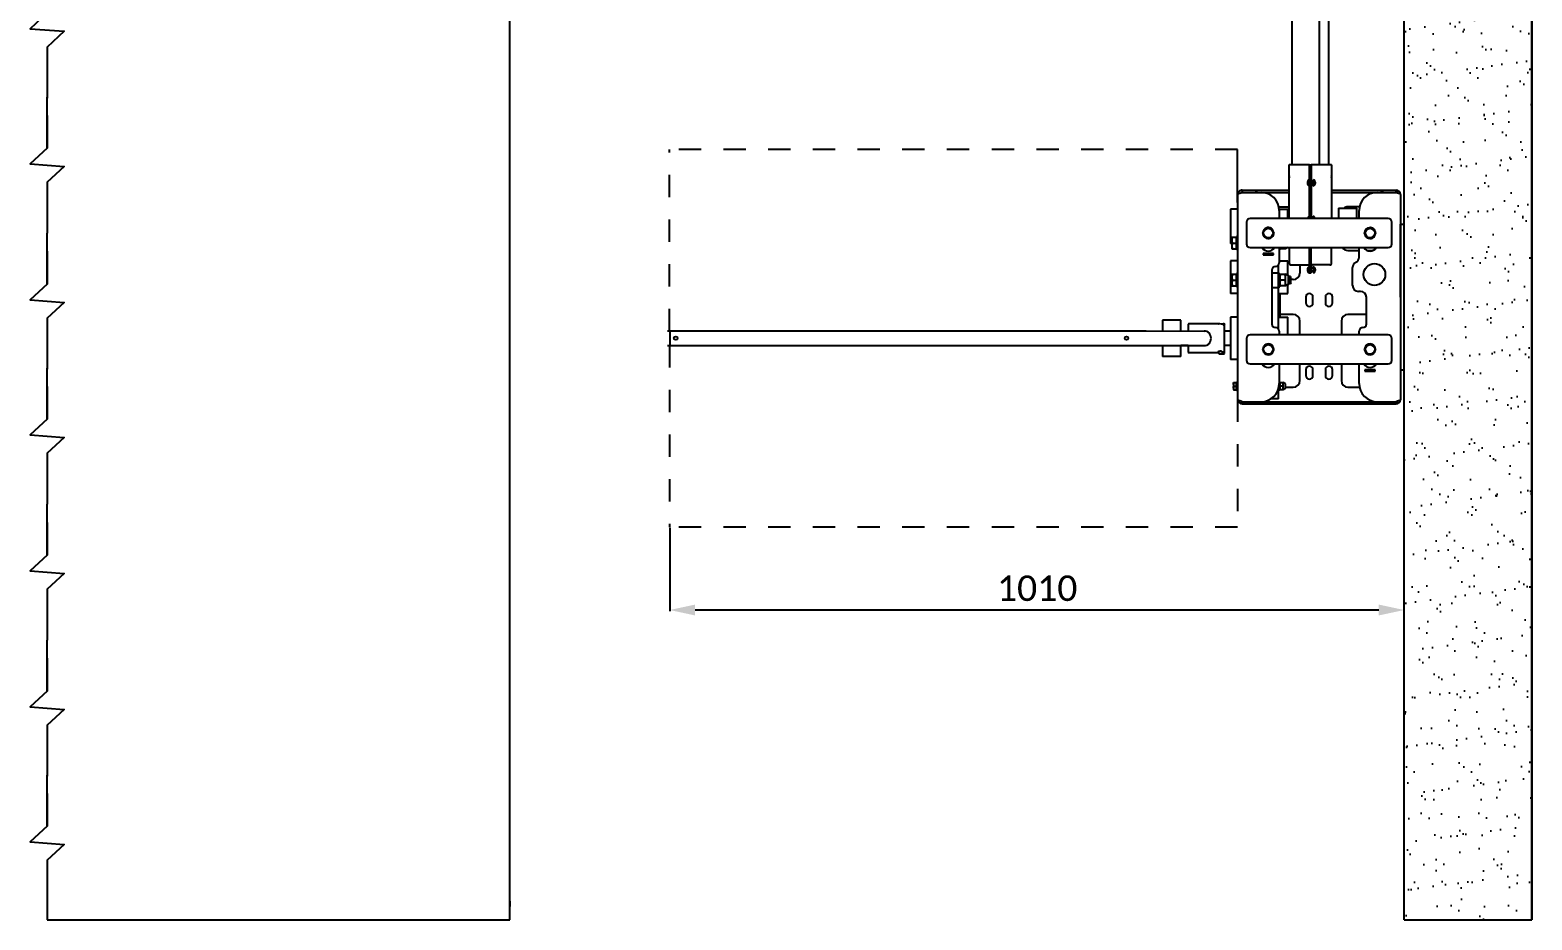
# Model space of a CAD drawing. Header units: millimetres. Extents: x 11802 to 19889, y -472 to 9054.
# Drawn here: x 15082 to 17148, y 1432 to 2656 of the extents above; entities that cross this region are included whole.
import ezdxf

# ---------------------------------------------------------------- set-up
doc = ezdxf.new("R2010")
doc.units = ezdxf.units.MM
doc.header["$LTSCALE"] = 307.34
doc.header["$PDMODE"] = 3
doc.header["$PDSIZE"] = 8
doc.linetypes.add('DASHED', pattern=[0.2, 0.1, -0.1])
doc.layers.get('0').update_dxf_attribs({"linetype": 'CONTINUOUS'})
doc.layers.get('Defpoints').update_dxf_attribs({"linetype": 'CONTINUOUS'})
doc.styles.get("Standard").update_dxf_attribs({"font": 'calibri.ttf'})
doc.dimstyles.new('DIMSTYLE_1', dxfattribs={"dimtxt": 35, "dimasz": 35, "dimexe": 1.5, "dimexo": 1, "dimgap": 0.875, "dimtad": 1, "dimdsep": 46, "dimtxsty": 'Standard', "dimblk": '_FILLED', "dimblk1": '_FILLED', "dimblk2": '_FILLED', "dimcen": 0.09, "dimazin": 2, "dimtp": 0.01, "dimtm": 0.01, "dimtfac": 1, "dimtofl": 0, "dimtmove": 0, "dimatfit": 3, "dimldrblk": '_FILLED', "dimfxl": 1, "dimtolj": 1, "dimarcsym": 0})

# ---------------------------------------------------------------- blocks, each defined once
blk = doc.blocks.new('_FILLED')
at = {"color": 0, "linetype": 'ByBlock'}
blk.add_solid([(0, 0), (-1, 0.214), (-1, -0.214)], dxfattribs=at)
blk = doc.blocks.new('*D162')
at = {"color": 0, "linetype": 'Continuous', "lineweight": -2}
for p, q in [((15961.9, 1971.3), (15961.9, 1856.7)), ((16972.2, 1432.9), (16972.2, 1859.7)), ((16937.2, 1858.2), (15996.9, 1858.2))]:
    blk.add_line(p, q, dxfattribs=at)
at = {"layer": 'Defpoints', "color": 0}
for p in [(15961.9, 1972.3), (15961.9, 1858.2), (16972.2, 1431.9)]:
    blk.add_point(p, dxfattribs=at)
at = {"color": 0, "linetype": 'ByBlock', "lineweight": -2, "xscale": 35, "yscale": 35, "zscale": 35, "rotation": 180}
blk.add_blockref('_FILLED', (15961.9, 1858.2), dxfattribs=at)
at = {"color": 0, "linetype": 'ByBlock', "lineweight": -2, "xscale": 35, "yscale": 35, "zscale": 35}
blk.add_blockref('_FILLED', (16972.2, 1858.2), dxfattribs=at)
at = {"color": 0, "insert": (16467.4, 1905.7), "char_height": 35, "attachment_point": 2, "line_spacing_factor": 0.9}
blk.add_mtext('\\A1;\\A1;1010', dxfattribs=at)

msp = doc.modelspace()

# ---------------------------------------------------------------- hatches: boundary and pattern name
at = {"linetype": 'Continuous'}
h = msp.add_hatch(dxfattribs=at)
h.set_pattern_fill('AR-SAND', color=0)
h.set_pattern_definition([(37.5, (5598.704, -287.563), (-1.60003, 48.94132), [0, -38.608, 0, -43.18, 0, -41.275]), (7.5, (5598.704, -287.56), (44.95233, 71.6825), [0, -20.828, 0, -34.798, 0, -13.335]), (327.5, (5567.462, -287.563), (79.09924, 0.14372), [0, -12.7, 0, -45.72, 0, -59.69]), (317.5, (5567.46, -287.56), (76.35565, 22.29293), [0, -6.35, 0, -29.972, 0, -34.29])])
edge = h.paths.add_edge_path()
edge.add_line((16972.24996, 1431.87286), (17147.93759, 1431.87286))
edge.add_line((16972.24996, 3195.97267), (17147.93759, 3195.97267))
edge.add_line((16972.24996, 1431.87286), (16972.24996, 3195.97267))
edge.add_line((17147.93759, 3195.97267), (17147.93759, 1431.87286))

# ---------------------------------------------------------------- linework, layer by layer
at = {"linetype": 'ByBlock'}
msp.add_line((15742.22959, 1431.87286), (15742.22959, 3855.97267), dxfattribs=at)
at = {"color": 0, "linetype": 'Continuous'}
for p, q in [((16972.24996, 1431.87286), (16972.24996, 3805.97267)), ((17147.93759, 1431.87286), (17147.93759, 3804.97267)), ((16818.2102, 2470.55529), (16818.2102, 3174.33236)), ((16855.2102, 3164.6815), (16855.2102, 2470.55529)), ((16868.2102, 3161.0595), (16868.2102, 2470.55529)), ((16742.87225, 2418.69338), (16742.87225, 2491.45569)), ((16814.0102, 2396.69338), (16814.0102, 2470.54184)), ((16840.5102, 2470.55529), (16816.7102, 2470.55529)), ((16842.0102, 2470.60909), (16844.4102, 2470.60909)), ((16842.0102, 2396.69338), (16842.0102, 2470.60909)), ((16843.2102, 2470.60909), (16843.2102, 2396.69338)), ((16844.4102, 2470.60909), (16844.4102, 2396.69338)), ((16869.7102, 2470.55529), (16845.9102, 2470.55529)), ((16872.4102, 2470.54184), (16872.4102, 2396.69338)), ((16847.0102, 2447.58798), (16844.4102, 2447.58798)), ((16847.0102, 2443.58798), (16844.4102, 2443.58798)), ((16847.0102, 2449.98798), (16847.0102, 2441.18798)), ((16743.24996, 2147.69338), (16743.24996, 2429.69338)), ((16749.24996, 2435.69338), (16749.24996, 2432.69338)), ((16749.24996, 2435.69338), (16814.0102, 2435.69338)), ((16749.24996, 2432.69338), (16814.0102, 2432.69338)), ((16768.24996, 2435.69338), (16768.24996, 2432.69338)), ((16769.31062, 2432.69338), (16769.31062, 2435.69338)), ((16872.4102, 2435.69338), (16961.24996, 2435.69338)), ((16872.4102, 2432.69338), (16961.24996, 2432.69338)), ((16941.1893, 2432.69338), (16941.1893, 2435.69338)), ((16942.24996, 2435.69338), (16942.24996, 2432.69338)), ((16961.24996, 2432.69338), (16961.24996, 2435.69338)), ((16967.24996, 2429.69338), (16967.24996, 2147.69338)), ((16743.24996, 2409.37256), (16733.24996, 2409.37256)), ((16733.24996, 2409.37256), (16733.24996, 2362.37256)), ((16950.24996, 2396.69338), (16760.24996, 2396.69338)), ((16799.74119, 2412.69338), (16814.0102, 2412.69338)), ((16800.19115, 2409.37256), (16812.24996, 2409.37256)), ((16800.24996, 2407.69338), (16800.24996, 2396.69338)), ((16812.24996, 2396.69338), (16812.24996, 2409.37256)), ((16847.0102, 2397.5886), (16844.4102, 2397.5886)), ((16847.0102, 2399.9886), (16847.0102, 2396.69338)), ((16881.84996, 2410.87256), (16906.84996, 2410.87256)), ((16881.84996, 2410.87256), (16881.84996, 2396.69338)), ((16910.75873, 2412.69338), (16894.80996, 2412.69338)), ((16906.84996, 2396.69338), (16906.84996, 2410.87256)), ((16910.24996, 2396.69338), (16910.24996, 2407.69338)), ((16755.24996, 2391.69338), (16755.24996, 2361.69338)), ((16777.78802, 2377.50131), (16782.21868, 2383.55958)), ((16780.8193, 2370.63512), (16777.78802, 2377.50131)), ((16782.21868, 2383.55958), (16789.68062, 2382.75165)), ((16792.7119, 2375.88545), (16788.28124, 2369.82719)), ((16789.68062, 2382.75165), (16792.7119, 2375.88545)), ((16917.74441, 2376.69338), (16921.49719, 2383.19338)), ((16921.49719, 2370.19338), (16917.74441, 2376.69338)), ((16917.78802, 2377.50131), (16922.21868, 2383.55958)), ((16920.8193, 2370.63512), (16917.78802, 2377.50131)), ((16921.49719, 2383.19338), (16929.00274, 2383.19338)), ((16922.21868, 2383.55958), (16929.68062, 2382.75165)), ((16932.7119, 2375.88545), (16928.28124, 2369.82719)), ((16929.00274, 2383.19338), (16932.75552, 2376.69338)), ((16932.75552, 2376.69338), (16929.00274, 2370.19338)), ((16929.68062, 2382.75165), (16932.7119, 2375.88545)), ((16955.24996, 2361.69338), (16955.24996, 2391.69338)), ((16735.04996, 2362.37256), (16733.24996, 2362.37256)), ((16735.04996, 2370.91983), (16741.44996, 2370.91983)), ((16735.04996, 2370.91983), (16735.04996, 2354.91983)), ((16735.76449, 2362.91983), (16741.44996, 2362.91983)), ((16743.24996, 2371.91983), (16741.44996, 2371.91983)), ((16741.44996, 2353.8253), (16741.44996, 2371.91983)), ((16760.24996, 2356.69338), (16950.24996, 2356.69338)), ((16778.74996, 2354.35664), (16778.74996, 2356.69338)), ((16788.28124, 2369.82719), (16780.8193, 2370.63512)), ((16800.24996, 2356.69338), (16800.24996, 2335.69338)), ((16801.04996, 2353.8253), (16801.04996, 2356.69338)), ((16812.12184, 2356.69338), (16809.04996, 2354.91983)), ((16812.28558, 2356.69338), (16809.04996, 2354.8253)), ((16809.04996, 2354.8253), (16809.04996, 2356.69338)), ((16814.0102, 2356.69338), (16814.0102, 2335.49481)), ((16842.0102, 2321.89554), (16842.0102, 2356.69338)), ((16843.2102, 2356.69338), (16843.2102, 2321.99481)), ((16844.4102, 2321.99481), (16844.4102, 2356.69338)), ((16872.4102, 2335.49481), (16872.4102, 2356.69338)), ((16910.24996, 2343.69338), (16910.24996, 2356.69338)), ((16928.28124, 2369.82719), (16920.8193, 2370.63512)), ((16929.00274, 2370.19338), (16921.49719, 2370.19338)), ((16743.24996, 2338.37258), (16733.24996, 2338.37258)), ((16733.24996, 2338.37258), (16733.24996, 2293.37258)), ((16735.04996, 2354.91983), (16741.44996, 2354.91983)), ((16735.04996, 2354.83921), (16735.04996, 2354.8253)), ((16735.04996, 2354.8253), (16741.44996, 2354.8253)), ((16743.24996, 2353.91983), (16741.44996, 2353.91983)), ((16792.34996, 2348.69338), (16778.14996, 2348.69338)), ((16778.14996, 2348.69338), (16778.14996, 2346.59338)), ((16778.14996, 2346.59338), (16792.34996, 2346.59338)), ((16778.74996, 2346.59338), (16778.74996, 2348.69338)), ((16792.34996, 2346.59338), (16792.34996, 2348.69338)), ((16800.24996, 2353.91983), (16801.04996, 2353.91983)), ((16800.24996, 2338.37258), (16812.24996, 2338.37258)), ((16809.04996, 2354.91983), (16801.04996, 2354.91983)), ((16809.04996, 2354.8253), (16801.04996, 2354.8253)), ((16801.73331, 2354.9197), (16801.73625, 2354.91072)), ((16808.36316, 2354.91084), (16808.36607, 2354.91983)), ((16808.36368, 2354.91072), (16808.36662, 2354.9197)), ((16812.24996, 2318.0826), (16812.24996, 2338.37258)), ((16894.80996, 2352.69338), (16910.24996, 2352.69338)), ((16921.47294, 2352.69338), (16926.80996, 2352.69338)), ((16735.04996, 2319.93012), (16741.44996, 2319.93012)), ((16735.04996, 2319.93012), (16735.04996, 2303.93012)), ((16743.24996, 2320.93012), (16741.44996, 2320.93012)), ((16741.44996, 2302.93013), (16741.44996, 2320.93012)), ((16790.24996, 2325.69338), (16790.24996, 2251.69338)), ((16790.24996, 2322.03012), (16799.24996, 2322.03012)), ((16799.24996, 2244.68793), (16799.24996, 2332.69882)), ((16799.24996, 2320.93012), (16801.04996, 2320.93012)), ((16801.04996, 2302.93013), (16801.04996, 2320.93012)), ((16801.04996, 2319.93012), (16809.04996, 2319.93012)), ((16812.94996, 2317.67846), (16809.04996, 2319.93012)), ((16809.04996, 2303.93012), (16809.04996, 2319.93012)), ((16812.94996, 2306.0667), (16812.94996, 2317.67846)), ((16815.69996, 2316.93012), (16812.94996, 2316.93012)), ((16816.44996, 2316.18012), (16815.69996, 2316.93012)), ((16815.69996, 2306.81504), (16815.69996, 2316.93012)), ((16816.44996, 2307.56504), (16816.44996, 2316.18012)), ((16816.7102, 2332.79481), (16840.5102, 2332.79481)), ((16828.68996, 2332.79481), (16828.68996, 2321.69338)), ((16842.0102, 2321.99481), (16844.4102, 2321.99481)), ((16847.0102, 2328.29554), (16844.4102, 2328.29554)), ((16847.0102, 2324.29554), (16844.4102, 2324.29554)), ((16869.7102, 2332.79481), (16845.9102, 2332.79481)), ((16847.0102, 2330.69554), (16847.0102, 2321.89554)), ((16901.20039, 2304.4355), (16901.20039, 2329.28187)), ((16743.24996, 2293.37258), (16733.24996, 2293.37258)), ((16735.04996, 2303.93012), (16741.44996, 2303.93012)), ((16735.76449, 2311.93012), (16741.44996, 2311.93012)), ((16743.24996, 2302.93012), (16741.44996, 2302.93012)), ((16790.24996, 2301.83012), (16799.24996, 2301.83012)), ((16799.24996, 2302.93012), (16801.04996, 2302.93012)), ((16799.24996, 2293.37258), (16812.24996, 2293.37258)), ((16809.04996, 2303.93012), (16801.04996, 2303.93012)), ((16808.33543, 2311.93012), (16801.76449, 2311.93012)), ((16812.94996, 2306.18179), (16809.04996, 2303.93012)), ((16812.94996, 2306.0667), (16812.24996, 2305.66256)), ((16812.24996, 2293.37258), (16812.24996, 2305.77764)), ((16815.69996, 2306.93012), (16812.94996, 2306.93012)), ((16815.69996, 2306.81504), (16812.94996, 2306.81504)), ((16816.44996, 2307.68012), (16815.69996, 2306.93012)), ((16816.44996, 2307.56504), (16815.69996, 2306.81504)), ((16819.68996, 2312.69338), (16816.44996, 2312.69338)), ((16912.24996, 2296.4355), (16909.20039, 2296.4355)), ((16799.24996, 2292.0002), (16801.24996, 2292.0002)), ((16801.24996, 2292.0002), (16801.24996, 2262.0002)), ((16836.74996, 2288.69338), (16836.74996, 2280.69338)), ((16846.74996, 2280.69338), (16846.74996, 2288.69338)), ((16863.74996, 2288.69338), (16863.74996, 2280.69338)), ((16873.74996, 2280.69338), (16873.74996, 2288.69338)), ((16920.24996, 2251.69338), (16920.24996, 2288.4355)), ((16664.74996, 2256.87286), (16639.74996, 2256.87286)), ((16639.74996, 2256.87286), (16639.74996, 2242.03197)), ((16664.74996, 2241.96934), (16664.74996, 2256.87286)), ((16716.22486, 2251.87286), (16675.74996, 2251.87286)), ((16743.24996, 2260.8726), (16733.24996, 2260.8726)), ((16733.24996, 2260.8726), (16733.24996, 2202.8726)), ((16799.24996, 2262.0002), (16801.24996, 2262.0002)), ((16799.24996, 2260.8726), (16812.24996, 2260.8726)), ((16819.68996, 2264.69338), (16801.24996, 2264.69338)), ((16812.24996, 2236.69338), (16812.24996, 2260.8726)), ((16828.68996, 2236.69338), (16828.68996, 2255.69338)), ((16885.80996, 2255.69338), (16885.80996, 2236.69338)), ((16920.24996, 2264.69338), (16894.80996, 2264.69338)), ((15958.74996, 2242.10083), (16598.24996, 2242.10083)), ((15962.24996, 2241.60083), (15962.24996, 2222.60083)), ((16598.24996, 2242.10082), (16609.72149, 2242.09753)), ((16609.72149, 2242.09753), (16617.04382, 2242.08882)), ((16617.06887, 2242.0888), (16696.97089, 2241.88861)), ((16675.24996, 2251.37286), (16675.24996, 2241.94303)), ((16724.74996, 2250.48017), (16725.24996, 2249.98017)), ((16733.24996, 2241.82286), (16725.24991, 2241.82286)), ((16725.24996, 2210.98023), (16725.24996, 2251.32886)), ((16755.24996, 2231.69338), (16755.24996, 2201.69338)), ((16950.24996, 2236.69338), (16760.24996, 2236.69338)), ((16800.24996, 2241.69338), (16800.24996, 2236.69338)), ((16910.24996, 2236.69338), (16910.24996, 2241.69338)), ((16955.24996, 2201.69338), (16955.24996, 2231.69338)), ((15958.74996, 2222.10083), (16598.24996, 2222.10083)), ((16598.24996, 2222.10083), (16609.72149, 2222.09753)), ((16609.72149, 2222.09753), (16617.04382, 2222.08883)), ((16617.01876, 2222.08886), (16696.91414, 2221.88869)), ((16639.74996, 2222.03191), (16639.74996, 2206.87286)), ((16664.74996, 2206.87286), (16664.74996, 2221.96928)), ((16675.24996, 2221.87286), (16664.74996, 2221.87286)), ((16675.24996, 2221.94297), (16675.24996, 2212.37287)), ((16717.24996, 2211.87286), (16675.74996, 2211.87286)), ((16717.24996, 2210.98023), (16717.24996, 2211.87286)), ((16717.74997, 2210.48022), (16717.24997, 2210.98022)), ((16724.74996, 2210.48022), (16725.24996, 2210.98022)), ((16733.24996, 2221.92286), (16725.24991, 2221.92286)), ((16777.74441, 2216.69338), (16781.49719, 2223.19338)), ((16781.49719, 2210.19338), (16777.74441, 2216.69338)), ((16781.49719, 2223.19338), (16789.00274, 2223.19338)), ((16789.00274, 2223.19338), (16792.75552, 2216.69338)), ((16792.75552, 2216.69338), (16789.00274, 2210.19338)), ((16917.74441, 2216.69338), (16921.49719, 2223.19338)), ((16921.49719, 2210.19338), (16917.74441, 2216.69338)), ((16921.49719, 2223.19338), (16929.00274, 2223.19338)), ((16929.00274, 2223.19338), (16932.75552, 2216.69338)), ((16932.75552, 2216.69338), (16929.00274, 2210.19338)), ((16664.74996, 2206.87286), (16639.74996, 2206.87286)), ((16743.24996, 2202.8726), (16733.24996, 2202.8726)), ((16760.24996, 2196.69338), (16950.24996, 2196.69338)), ((16778.74996, 2194.35664), (16778.74996, 2196.69338)), ((16789.00274, 2210.19338), (16781.49719, 2210.19338)), ((16800.24996, 2196.69338), (16800.24996, 2169.69338)), ((16828.68996, 2173.69338), (16828.68996, 2196.69338)), ((16885.80996, 2196.69338), (16885.80996, 2173.69338)), ((16910.24996, 2169.69338), (16910.24996, 2196.69338)), ((16929.00274, 2210.19338), (16921.49719, 2210.19338)), ((16737.44996, 2170.93515), (16741.44996, 2170.93515)), ((16737.44996, 2170.93515), (16737.44996, 2160.93515)), ((16741.44996, 2171.43515), (16743.24996, 2171.43515)), ((16741.44996, 2160.43515), (16741.44996, 2171.43515)), ((16801.04996, 2171.43515), (16800.24996, 2171.43515)), ((16801.04996, 2160.43515), (16801.04996, 2171.43515)), ((16801.04996, 2170.93515), (16805.94996, 2170.93515)), ((16809.04996, 2169.14537), (16805.94996, 2170.93515)), ((16805.94996, 2160.93515), (16805.94996, 2170.93515)), ((16809.04996, 2162.72494), (16809.04996, 2169.14537)), ((16836.74996, 2188.69338), (16836.74996, 2180.69338)), ((16846.74996, 2180.69338), (16846.74996, 2188.69338)), ((16863.74996, 2188.69338), (16863.74996, 2180.69338)), ((16873.74996, 2180.69338), (16873.74996, 2188.69338)), ((16932.34996, 2188.69338), (16918.14996, 2188.69338)), ((16918.14996, 2188.69338), (16918.14996, 2186.59338)), ((16918.14996, 2186.59338), (16932.34996, 2186.59338)), ((16932.34996, 2186.59338), (16932.34996, 2188.69338)), ((16737.44996, 2160.93515), (16741.44996, 2160.93515)), ((16737.89654, 2165.93515), (16741.44996, 2165.93515)), ((16741.44996, 2160.43515), (16743.24996, 2160.43515)), ((16799.24996, 2148.8726), (16789.084, 2148.8726)), ((16797.91427, 2159.17244), (16799.24996, 2159.17244)), ((16799.24996, 2148.8726), (16799.24996, 2162.73655)), ((16801.04996, 2160.43515), (16799.24996, 2160.43515)), ((16805.94996, 2160.93515), (16801.04996, 2160.93515)), ((16805.50338, 2165.93515), (16801.49654, 2165.93515)), ((16809.04996, 2162.72494), (16805.94996, 2160.93515)), ((16809.04996, 2164.69338), (16819.68996, 2164.69338)), ((16894.80996, 2164.69338), (16910.75873, 2164.69338)), ((16749.24996, 2144.69338), (16961.24996, 2144.69338)), ((16749.24996, 2144.69338), (16749.24996, 2141.69338)), ((16749.24996, 2141.69338), (16961.24996, 2141.69338)), ((16803.24996, 2144.69338), (16803.24996, 2141.69338)), ((16804.31062, 2144.69338), (16804.31062, 2141.69338)), ((16906.1893, 2144.69338), (16906.1893, 2141.69338)), ((16907.24996, 2141.69338), (16907.24996, 2144.69338)), ((16961.24996, 2141.69338), (16961.24996, 2144.69338))]:
    msp.add_line(p, q, dxfattribs=at)
for p, q in [((17147.93759, 3804.97267), (17147.93759, 1431.87286)), ((15105.60362, 2632.43211), (15105.60362, 2562.43211)), ((15105.60362, 2632.43211), (15105.60362, 2562.43211)), ((15105.60362, 2493.61006), (15105.60362, 2563.61006)), ((15105.60362, 2493.61006), (15105.60362, 2563.61006)), ((15105.60362, 2446.61006), (15105.60362, 2376.61006)), ((15105.60362, 2446.61006), (15105.60362, 2376.61006)), ((15105.60362, 2306.61006), (15105.60362, 2376.61006)), ((15105.60362, 2306.61006), (15105.60362, 2376.61006)), ((16967.24996, 2288.69338), (16967.24996, 2388.69338)), ((16967.24996, 2388.69338), (16972.24996, 2388.69338)), ((16967.24996, 2288.69338), (16967.24996, 2188.69338)), ((15105.60362, 2259.61006), (15105.60362, 2189.61006)), ((15105.60362, 2259.61006), (15105.60362, 2189.61006)), ((15105.60362, 2120.788), (15105.60362, 2190.788)), ((15105.60362, 2120.788), (15105.60362, 2190.788)), ((16967.24996, 2188.69338), (16972.24996, 2188.69338)), ((15105.60362, 2073.788), (15105.60362, 2003.788)), ((15105.60362, 2073.788), (15105.60362, 2003.788)), ((15105.60362, 1933.788), (15105.60362, 2003.788)), ((15105.60362, 1933.788), (15105.60362, 2003.788)), ((15105.60362, 1886.788), (15105.60362, 1816.788)), ((15105.60362, 1886.788), (15105.60362, 1816.788)), ((15105.60362, 1746.788), (15105.60362, 1816.788)), ((15105.60362, 1746.788), (15105.60362, 1816.788)), ((15105.60362, 1699.788), (15105.60362, 1629.788)), ((15105.60362, 1699.788), (15105.60362, 1629.788)), ((15105.60362, 1560.96594), (15105.60362, 1630.96594)), ((15105.60362, 1560.96594), (15105.60362, 1630.96594)), ((15105.60362, 1513.96594), (15105.60362, 1450.31295)), ((15105.60362, 1513.96594), (15105.60362, 1431.87286)), ((15105.60362, 1431.87286), (15742.22959, 1431.87286)), ((16972.24996, 1431.87286), (17147.93759, 1431.87286))]:
    msp.add_line(p, q)
at = {"color": 0, "linetype": 'DASHED'}
for p, q in [((16742.87225, 2491.45569), (15961.87225, 2491.45569)), ((15961.87225, 2241.60082), (15961.87225, 2491.45569)), ((15961.87225, 2222.60083), (15961.87225, 1972.28951)), ((16742.87225, 2147.69338), (16742.87225, 1972.28951)), ((16742.87225, 1972.28951), (15961.87225, 1972.28951))]:
    msp.add_line(p, q, dxfattribs=at)
at = {"linetype": 'Continuous'}
msp.add_line((15742.22959, 1457.58341), (15742.22959, 1450.31295), dxfattribs=at)
for points in [[(15105.60362, 2724.4248), (15105.60362, 2679.43211), (15082.11702, 2657.6556), (15129.09022, 2654.20862), (15105.60362, 2632.43211), (15105.60362, 2563.61006)], [(15105.60362, 2724.4248), (15105.60362, 2679.43211), (15082.11702, 2657.6556), (15129.09022, 2654.20862), (15105.60362, 2632.43211), (15105.60362, 2563.61006)], [(15105.60362, 2538.60274), (15105.60362, 2493.61006), (15082.11702, 2471.83354), (15129.09022, 2468.38657), (15105.60362, 2446.61006), (15105.60362, 2377.788)], [(15105.60362, 2538.60274), (15105.60362, 2493.61006), (15082.11702, 2471.83354), (15129.09022, 2468.38657), (15105.60362, 2446.61006), (15105.60362, 2377.788)], [(15105.60362, 2351.60274), (15105.60362, 2306.61006), (15082.11702, 2284.83354), (15129.09022, 2281.38657), (15105.60362, 2259.61006), (15105.60362, 2190.788)], [(15105.60362, 2351.60274), (15105.60362, 2306.61006), (15082.11702, 2284.83354), (15129.09022, 2281.38657), (15105.60362, 2259.61006), (15105.60362, 2190.788)], [(15105.60362, 2165.78068), (15105.60362, 2120.788), (15082.11702, 2099.01149), (15129.09022, 2095.56451), (15105.60362, 2073.788), (15105.60362, 2004.96594)], [(15105.60362, 2165.78068), (15105.60362, 2120.788), (15082.11702, 2099.01149), (15129.09022, 2095.56451), (15105.60362, 2073.788), (15105.60362, 2004.96594)], [(15105.60362, 1978.78068), (15105.60362, 1933.788), (15082.11702, 1912.01149), (15129.09022, 1908.56451), (15105.60362, 1886.788), (15105.60362, 1817.96594)], [(15105.60362, 1978.78068), (15105.60362, 1933.788), (15082.11702, 1912.01149), (15129.09022, 1908.56451), (15105.60362, 1886.788), (15105.60362, 1817.96594)], [(15105.60362, 1791.78068), (15105.60362, 1746.788), (15082.11702, 1725.01149), (15129.09022, 1721.56451), (15105.60362, 1699.788), (15105.60362, 1630.96594)], [(15105.60362, 1791.78068), (15105.60362, 1746.788), (15082.11702, 1725.01149), (15129.09022, 1721.56451), (15105.60362, 1699.788), (15105.60362, 1630.96594)], [(15105.60362, 1605.95862), (15105.60362, 1560.96594), (15082.11702, 1539.18943), (15129.09022, 1535.74245), (15105.60362, 1513.96594), (15105.60362, 1450.31295)], [(15105.60362, 1605.95862), (15105.60362, 1560.96594), (15082.11702, 1539.18943), (15129.09022, 1535.74245), (15105.60362, 1513.96594), (15105.60362, 1450.31295)]]:
    msp.add_lwpolyline(points)
at = {"color": 0, "linetype": 'Continuous'}
for centre, radius in [((16785.24996, 2376.69338), 6.5), ((16925.24996, 2376.69338), 6.5), ((16931.24996, 2319.69338), 15), ((15970.24996, 2232.10982), 2.4585), ((16590.24996, 2232.10982), 2.4585), ((16785.24996, 2216.69338), 6.5), ((16925.24996, 2216.69338), 6.5)]:
    msp.add_circle(centre, radius, dxfattribs=at)
for centre, radius, start, end in [((16818.43687, 2454.41849), 4.72667, 159.48738685, 200.51261315), ((16818.43687, 2454.16941), 4.72667, 178.48984158, 200.51261315), ((16843.73687, 2445.58798), 4.72667, 111.42624605, 248.57375395), ((16845.28354, 2445.58798), 4.72667, 291.42624605, 68.57375395), ((16867.98354, 2454.41849), 4.72667, 339.48738685, 20.51261315), ((16867.98354, 2454.16941), 4.72667, 339.48738685, 1.51015842), ((16749.24996, 2429.69338), 3, 90, 125.5231146), ((16775.24996, 2407.69338), 25, 0, 90), ((16935.24996, 2407.69338), 25, 90, 180), ((16961.24996, 2429.69338), 6, 0, 90), ((16961.24996, 2429.69338), 3, 54.47697771, 89.96704106), ((16760.24996, 2391.69338), 5, 90, 180), ((16843.73687, 2395.5886), 4.72667, 111.42624605, 166.47994343), ((16845.28354, 2395.5886), 4.72667, 13.52005657, 68.57375395), ((16894.80996, 2403.69338), 9, 90, 127.01460875), ((16950.24996, 2391.69338), 5, 0, 90), ((16785.24996, 2376.69338), 7.5, 173.91160974, 233.73487792), ((16785.24996, 2376.69338), 7.5, 113.90802225, 173.73529248), ((16785.24996, 2376.69338), 7.5, 53.91096778, 113.73718003), ((16785.24996, 2376.69338), 7.5, 293.90802225, 353.73529248), ((16785.24996, 2376.69338), 7.5, 353.91160974, 53.73487792), ((16925.24996, 2376.69338), 7.5, 173.90994391, 179.89989455), ((16925.24996, 2376.69338), 7.5, 180.09980076, 233.73675531), ((16925.24996, 2376.69338), 7.5, 120.10018785, 173.73702978), ((16925.24996, 2376.69338), 7.5, 113.90631814, 119.90199518), ((16925.24996, 2376.69338), 7.5, 60.0982481, 113.73919386), ((16925.24996, 2376.69338), 7.5, 53.90930292, 59.90019924), ((16925.24996, 2376.69338), 7.5, 300.10018785, 353.73702978), ((16925.24996, 2376.69338), 7.5, 0.09980077, 53.73675531), ((16925.24996, 2376.69338), 7.5, 353.90994391, 359.89989455), ((16760.24996, 2361.69338), 5, 180, 270), ((16785.24996, 2361.94338), 10, 211.68210132, 328.30150262), ((16785.24996, 2376.69338), 7.5, 233.91096778, 293.73718003), ((16894.80996, 2361.69338), 9, 213.7716169, 270), ((16925.24996, 2361.94338), 10, 211.68210132, 328.30150262), ((16925.24996, 2376.69338), 7.5, 233.90930292, 239.90019924), ((16925.24996, 2376.69338), 7.5, 240.0982481, 293.73919386), ((16925.24996, 2376.69338), 7.5, 293.90631814, 299.90199518), ((16950.24996, 2361.69338), 5, 270, 0), ((16753.39381, 2360.70191), 18.58298, 198.1578557, 198.43545268), ((16795.24996, 2335.69338), 5, 270, 0), ((16819.38446, 2360.69879), 18.57313, 198.15791595, 198.43544898), ((16790.71538, 2360.69882), 18.57322, 341.56455098, 341.84208488), ((16816.7102, 2335.49481), 2.7, 180, 270), ((16869.7102, 2335.49481), 2.7, 270, 0), ((16909.20039, 2329.28187), 8, 115.74721065, 180), ((16902.24996, 2343.69338), 8, 295.74721065, 0), ((16926.80996, 2361.69338), 9, 270, 296.62427654), ((16795.24996, 2325.69338), 5, 90, 180), ((16819.68996, 2321.69338), 9, 270, 0), ((16843.73687, 2326.29554), 4.72667, 111.42624605, 248.57375395), ((16840.5102, 2331.29481), 1.5, 0, 90), ((16845.9102, 2331.29481), 1.5, 90, 180), ((16845.28354, 2326.29554), 4.72667, 291.42624605, 68.57375395), ((16841.74996, 2288.69338), 5, 0, 180), ((16868.74996, 2288.69338), 5, 0, 180), ((16909.20039, 2304.4355), 8, 180, 270), ((16912.24996, 2288.4355), 8, 0, 90), ((16841.74996, 2280.69338), 5, 180, 0), ((16868.74996, 2280.69338), 5, 180, 0), ((16675.74996, 2251.37286), 0.5, 90, 180), ((16819.68996, 2255.69338), 9, 0, 90), ((16894.80996, 2255.69338), 9, 90, 180), ((15962.74996, 2241.60083), 0.5, 90, 180), ((16760.24996, 2231.69338), 5, 90, 180), ((16795.24996, 2251.69338), 5, 180, 270), ((16795.24996, 2241.69338), 5, 0, 90), ((16915.24996, 2241.69338), 5, 90, 180), ((16915.24996, 2251.69338), 5, 270, 0), ((16950.24996, 2231.69338), 5, 0, 90), ((15962.74996, 2222.60083), 0.5, 180, 270), ((16675.74996, 2212.37286), 0.5, 180, 270), ((16785.24996, 2216.69338), 7.5, 120.10019884, 179.89991079), ((16785.24996, 2216.69338), 7.5, 180.09982501, 239.90022073), ((16785.24996, 2216.69338), 7.5, 60.09826768, 119.90202439), ((16785.24996, 2216.69338), 7.5, 0.09982501, 59.90022073), ((16785.24996, 2216.69338), 7.5, 300.10019884, 359.89991079), ((16925.24996, 2216.69338), 7.5, 120.10018665, 179.89989297), ((16925.24996, 2216.69338), 7.5, 180.09979821, 239.90019712), ((16925.24996, 2216.69338), 7.5, 60.09824602, 119.90199227), ((16925.24996, 2216.69338), 7.5, 0.09979821, 59.90019712), ((16925.24996, 2216.69338), 7.5, 300.10018665, 359.89989297), ((16760.24996, 2201.69338), 5, 180, 270), ((16785.24996, 2201.94338), 10, 211.68210132, 328.30150262), ((16785.24996, 2216.69338), 7.5, 240.09826768, 299.90202439), ((16841.74996, 2188.69338), 5, 0, 180), ((16868.74996, 2188.69338), 5, 0, 180), ((16925.24996, 2201.94338), 10, 211.68210132, 328.30150262), ((16925.24996, 2216.69338), 7.5, 240.09824602, 299.90199227), ((16950.24996, 2201.69338), 5, 270, 0), ((16775.24996, 2169.69338), 25, 270, 0), ((16819.68996, 2173.69338), 9, 270, 0), ((16841.74996, 2180.69338), 5, 180, 0), ((16868.74996, 2180.69338), 5, 180, 0), ((16894.80996, 2173.69338), 9, 180, 270), ((16935.24996, 2169.69338), 25, 180, 270), ((16807.60756, 2168.43393), 6.5576, 175.71743077, 179.98932118), ((16807.60768, 2163.43638), 6.55772, 180.01070881, 184.28675686), ((16749.24996, 2147.69338), 6, 180, 270), ((16749.24996, 2147.69338), 3, 234.47697771, 269.96704106), ((16961.24996, 2147.69338), 6, 270, 0), ((16961.24996, 2147.69338), 3, 270, 305.5231146)]:
    msp.add_arc(centre, radius, start, end, dxfattribs=at)
at = {"color": 0, "linetype": 'DASHED'}
msp.add_arc((16749.24996, 2429.69338), 6, 90, 180, dxfattribs=at)
at = {"color": 0, "linetype": 'Continuous'}
for centre, major_axis, ratio, start_param, end_param in [((16716.04141, 2231.87286), (14.14858, 14.14858), 0.9990885423, 0.3353410423, 0.74907089), ((16726.78905, 2231.87286), (23.83502, 0.06163), 0.8390976222, 1.6542813844, 1.7919636544), ((16719.99996, 2231.87286), (14.14858, -14.14858), 0.9990885423, -0.9477124479, -0.9238097438), ((16731.50667, 2231.87286), (23.83502, -0.06163), 0.8390976222, -2.0014246286, -1.8560450715)]:
    msp.add_ellipse(centre, major_axis=major_axis, ratio=ratio, start_param=start_param, end_param=end_param, dxfattribs=at)
for points, knots in [([(16815.16116, 2470.55285), (16815.00077, 2470.55229), (16814.72001, 2470.55004), (16814.39044, 2470.55091), (16814.19789, 2470.54465), (16814.09435, 2470.55026), (16814.0516, 2470.53633), (16814.0102, 2470.54834), (16814.0102, 2470.54184)], [0, 0, 0, 0, 0.4180138434, 0.7349594409, 0.8495993539, 0.9327215891, 0.9830530766, 1, 1, 1, 1]), ([(16816.7102, 2470.55529), (16816.57334, 2470.55529), (16816.05699, 2470.55508), (16815.54064, 2470.55418), (16815.16116, 2470.55285)], [0, 0, 0, 0, 0.2650561353, 1, 1, 1, 1]), ([(16841.88015, 2470.55972), (16841.80356, 2470.55886), (16841.34692, 2470.5558), (16840.89026, 2470.55529), (16840.5102, 2470.55529)], [0, 0, 0, 0, 0.1677319098, 1, 1, 1, 1]), ([(16842.0102, 2470.56276), (16842.0102, 2470.55178), (16841.93975, 2470.5753), (16841.91254, 2470.56008), (16841.88015, 2470.55972)], [0, 0, 0, 0, 0.2531834172, 1, 1, 1, 1]), ([(16845.9102, 2470.55529), (16845.71884, 2470.55529), (16845.36673, 2470.55691), (16844.94647, 2470.55405), (16844.68264, 2470.56169), (16844.53375, 2470.55201), (16844.47144, 2470.573), (16844.4102, 2470.55313), (16844.4102, 2470.56276)], [0, 0, 0, 0, 0.3827174861, 0.7070407666, 0.8314280672, 0.9238324807, 0.9807342718, 1, 1, 1, 1]), ([(16871.06161, 2470.55348), (16870.95596, 2470.55379), (16870.50549, 2470.55488), (16870.05502, 2470.55529), (16869.7102, 2470.55529)], [0, 0, 0, 0, 0.2345396806, 1, 1, 1, 1]), ([(16872.4102, 2470.54184), (16872.4102, 2470.54956), (16872.361, 2470.53493), (16872.31029, 2470.55157), (16872.18764, 2470.54464), (16871.96077, 2470.55186), (16871.57548, 2470.55051), (16871.24783, 2470.55294), (16871.06161, 2470.55348)], [0, 0, 0, 0, 0.017182602, 0.0682057264, 0.1523198638, 0.2679938154, 0.5858005158, 1, 1, 1, 1]), ([(16743.24996, 2429.69338), (16743.24996, 2430.25901), (16745.06183, 2431.32598), (16746.46128, 2431.78263), (16747.50825, 2432.13088)], [0, 0, 0, 0, 0.3389016703, 1, 1, 1, 1]), ([(16962.99168, 2432.13088), (16964.03865, 2431.78263), (16965.4381, 2431.32598), (16967.24996, 2430.25901), (16967.24996, 2429.69338)], [0, 0, 0, 0, 0.6610983203, 1, 1, 1, 1]), ([(16735.76449, 2370.91983), (16735.65636, 2370.59544), (16735.26149, 2369.29749), (16735.04996, 2367.93537), (16735.04996, 2366.91983)], [0, 0, 0, 0, 0.2518922862, 1, 1, 1, 1]), ([(16735.04996, 2366.91983), (16735.04996, 2365.90429), (16735.26149, 2364.54218), (16735.65636, 2363.24422), (16735.76449, 2362.91983)], [0, 0, 0, 0, 0.7481077652, 1, 1, 1, 1]), ([(16735.76449, 2362.91983), (16735.65636, 2362.59544), (16735.26149, 2361.29749), (16735.04996, 2359.93537), (16735.04996, 2358.91983)], [0, 0, 0, 0, 0.2518922862, 1, 1, 1, 1]), ([(16735.04996, 2358.91983), (16735.04996, 2357.90429), (16735.26149, 2356.54218), (16735.65636, 2355.24422), (16735.76449, 2354.91983)], [0, 0, 0, 0, 0.7481077652, 1, 1, 1, 1]), ([(16735.76449, 2319.93012), (16735.65636, 2319.60573), (16735.26149, 2318.30778), (16735.04996, 2316.94566), (16735.04996, 2315.93012)], [0, 0, 0, 0, 0.2518922862, 1, 1, 1, 1]), ([(16735.04996, 2315.93012), (16735.04996, 2314.91458), (16735.26149, 2313.55247), (16735.65636, 2312.25451), (16735.76449, 2311.93012)], [0, 0, 0, 0, 0.7481077652, 1, 1, 1, 1]), ([(16801.76449, 2319.93012), (16801.54882, 2319.2831), (16801.18764, 2317.96845), (16801.04996, 2316.60705), (16801.04996, 2315.93012)], [0, 0, 0, 0, 0.5018723348, 1, 1, 1, 1]), ([(16801.04996, 2315.93012), (16801.04996, 2315.25319), (16801.18764, 2313.89179), (16801.54882, 2312.57714), (16801.76449, 2311.93012)], [0, 0, 0, 0, 0.4981277404, 1, 1, 1, 1]), ([(16809.04996, 2315.93012), (16809.04996, 2316.60705), (16808.91228, 2317.96845), (16808.5511, 2319.2831), (16808.33543, 2319.93012)], [0, 0, 0, 0, 0.4981277385, 1, 1, 1, 1]), ([(16808.33543, 2311.93012), (16808.5511, 2312.57714), (16808.91228, 2313.89179), (16809.04996, 2315.25319), (16809.04996, 2315.93012)], [0, 0, 0, 0, 0.5018723327, 1, 1, 1, 1]), ([(16735.76449, 2311.93012), (16735.65636, 2311.60573), (16735.26149, 2310.30778), (16735.04996, 2308.94566), (16735.04996, 2307.93012)], [0, 0, 0, 0, 0.2518922862, 1, 1, 1, 1]), ([(16735.04996, 2307.93012), (16735.04996, 2306.91458), (16735.26149, 2305.55247), (16735.65636, 2304.25451), (16735.76449, 2303.93012)], [0, 0, 0, 0, 0.7481077652, 1, 1, 1, 1]), ([(16801.76449, 2311.93012), (16801.54882, 2311.2831), (16801.18764, 2309.96845), (16801.04996, 2308.60705), (16801.04996, 2307.93012)], [0, 0, 0, 0, 0.5018723348, 1, 1, 1, 1]), ([(16801.04996, 2307.93012), (16801.04996, 2307.25319), (16801.18764, 2305.89179), (16801.54882, 2304.57714), (16801.76449, 2303.93012)], [0, 0, 0, 0, 0.4981277404, 1, 1, 1, 1]), ([(16809.04996, 2307.93012), (16809.04996, 2308.60705), (16808.91228, 2309.96845), (16808.5511, 2311.2831), (16808.33543, 2311.93012)], [0, 0, 0, 0, 0.4981277385, 1, 1, 1, 1]), ([(16808.33543, 2303.93012), (16808.5511, 2304.57714), (16808.91228, 2305.89179), (16809.04996, 2307.25319), (16809.04996, 2307.93012)], [0, 0, 0, 0, 0.5018723327, 1, 1, 1, 1]), ([(16716.22486, 2251.87286), (16716.26498, 2251.87286), (16716.44906, 2251.87122), (16716.63305, 2251.86516), (16716.77691, 2251.85999)], [0, 0, 0, 0, 0.2179762806, 1, 1, 1, 1]), ([(16724.74996, 2251.79797), (16724.86456, 2251.80631), (16725.13262, 2251.73), (16725.24996, 2251.46382), (16725.24996, 2251.32886)], [0, 0, 0, 0, 0.4598674874, 1, 1, 1, 1]), ([(16696.91417, 2221.8896), (16698.22014, 2221.88615), (16700.84019, 2222.3376), (16705.19486, 2225.2901), (16706.6092, 2229.35022), (16706.60958, 2231.88863)], [0, 0, 0, 0, 0.2552526163, 0.5038697559, 1, 1, 1, 1]), ([(16706.60958, 2231.88863), (16706.60997, 2234.41919), (16705.20825, 2238.46616), (16700.87885, 2241.4215), (16698.2717, 2241.88538), (16696.97089, 2241.8886)], [0, 0, 0, 0, 0.4963003644, 0.7448801343, 1, 1, 1, 1]), ([(16721.50994, 2251.37209), (16721.46194, 2251.3629), (16721.25886, 2251.32561), (16721.05469, 2251.2943), (16720.89847, 2251.27356)], [0, 0, 0, 0, 0.2367182176, 1, 1, 1, 1]), ([(16723.36492, 2250.48566), (16723.55827, 2250.48537), (16723.83112, 2250.4849), (16724.17049, 2250.48396), (16724.36935, 2250.48341), (16724.5268, 2250.48239), (16724.63171, 2250.48241), (16724.69281, 2250.48095), (16724.72273, 2250.48208), (16724.73911, 2250.47906), (16724.7485, 2250.48163), (16724.74996, 2250.48017)], [0, 0, 0, 0, 0.4187912281, 0.5909495802, 0.735116647, 0.8494104272, 0.9323127689, 0.9616340423, 0.982721203, 0.995524069, 1, 1, 1, 1]), ([(16724.74996, 2250.48015), (16724.74996, 2250.47825), (16724.73779, 2250.48196), (16724.72518, 2250.47779), (16724.69438, 2250.47959), (16724.63588, 2250.47772), (16724.53254, 2250.47805), (16724.37877, 2250.4769), (16724.18364, 2250.47641), (16723.95069, 2250.47572), (16723.68257, 2250.47517), (16723.4925, 2250.47485), (16723.39217, 2250.47469)], [0, 0, 0, 0, 0.0042044521, 0.0167598073, 0.0376243059, 0.0667490973, 0.1493531904, 0.2634872812, 0.407665985, 0.5800354361, 0.7783294157, 1, 1, 1, 1]), ([(16725.24996, 2249.98016), (16725.24996, 2249.9764), (16725.22593, 2249.98414), (16725.20111, 2249.97579), (16725.14043, 2249.97971), (16725.06504, 2249.9772), (16724.96523, 2249.97741), (16724.79255, 2249.97628), (16724.65235, 2249.97599), (16724.55235, 2249.9757)], [0, 0, 0, 0, 0.0161287392, 0.0643152064, 0.1443397394, 0.2557335434, 0.3978716652, 0.5699773812, 1, 1, 1, 1]), ([(16725.24996, 2249.06999), (16725.24996, 2249.16275), (16725.18338, 2249.48572), (16724.96129, 2249.78325), (16724.74996, 2249.88527)], [0, 0, 0, 0, 0.2833188122, 1, 1, 1, 1]), ([(16719.25619, 2214.1272), (16718.40202, 2214.1272), (16717.217, 2213.90219), (16716.08718, 2213.28205), (16715.74997, 2212.88012), (16715.74999, 2212.70822)], [0, 0, 0, 0, 0.6492159238, 0.8693461757, 1, 1, 1, 1]), ([(16715.74999, 2212.70822), (16715.75, 2212.64175), (16715.809, 2212.48931), (16716.03565, 2212.33342), (16716.36631, 2212.2145), (16716.62848, 2212.16159), (16716.77691, 2212.13722)], [0, 0, 0, 0, 0.1593082659, 0.3613870831, 0.6395023619, 1, 1, 1, 1]), ([(16717.24997, 2210.98022), (16717.2547, 2210.97551), (16717.2725, 2210.98175), (16717.29705, 2210.97804), (16717.34927, 2210.97935), (16717.43611, 2210.97734), (16717.56863, 2210.9773), (16717.73611, 2210.97637), (16718.02536, 2210.97555), (16718.46043, 2210.97449), (16719.05852, 2210.97358), (16719.74059, 2210.97287), (16720.48053, 2210.97244), (16720.99016, 2210.97234), (16721.24996, 2210.97234)], [0, 0, 0, 0, 0.0050026006, 0.0110908763, 0.0195569008, 0.043532131, 0.0766936804, 0.1187246564, 0.1692227499, 0.2935976288, 0.4450494686, 0.6177781073, 0.8051473579, 1, 1, 1, 1]), ([(16717.74997, 2210.48022), (16717.75408, 2210.47608), (16717.78098, 2210.48443), (16717.82789, 2210.4755), (16717.91369, 2210.47958), (16718.02844, 2210.47693), (16718.17543, 2210.47711), (16718.42832, 2210.47594), (16718.80913, 2210.47529), (16719.33241, 2210.47438), (16719.92925, 2210.4738), (16720.5767, 2210.47341), (16721.02264, 2210.47333), (16721.24996, 2210.47333)], [0, 0, 0, 0, 0.0050021923, 0.0195528883, 0.0435295771, 0.0766869567, 0.1187211267, 0.1692144653, 0.2935885579, 0.445041838, 0.6177687845, 0.8051493918, 1, 1, 1, 1]), ([(16721.50994, 2213.7246), (16721.34922, 2213.78703), (16720.62182, 2214.02753), (16719.84925, 2214.1272), (16719.25619, 2214.1272)], [0, 0, 0, 0, 0.2252452039, 1, 1, 1, 1]), ([(16721.24996, 2210.97234), (16721.50977, 2210.97234), (16722.0194, 2210.97244), (16722.75934, 2210.97287), (16723.4414, 2210.97358), (16724.03949, 2210.97449), (16724.47456, 2210.97555), (16724.76382, 2210.97637), (16724.93129, 2210.9773), (16725.06382, 2210.97734), (16725.15066, 2210.97935), (16725.20288, 2210.97804), (16725.22743, 2210.98175), (16725.24523, 2210.97551), (16725.24996, 2210.98022)], [0, 0, 0, 0, 0.1948526421, 0.3822218927, 0.5549505314, 0.7064023713, 0.8307772502, 0.8812753436, 0.9233063196, 0.956467869, 0.9804430992, 0.9889091237, 0.9949973994, 1, 1, 1, 1]), ([(16721.24996, 2210.47333), (16721.47729, 2210.47333), (16721.92323, 2210.47341), (16722.57068, 2210.4738), (16723.16752, 2210.47438), (16723.69079, 2210.47529), (16724.0716, 2210.47594), (16724.32449, 2210.47711), (16724.47148, 2210.47693), (16724.58623, 2210.47958), (16724.67204, 2210.4755), (16724.71895, 2210.48443), (16724.74584, 2210.47608), (16724.74996, 2210.48022)], [0, 0, 0, 0, 0.1948506275, 0.3822312531, 0.5549582022, 0.7064114793, 0.8307855623, 0.8812788952, 0.9233130588, 0.956470433, 0.9804471164, 0.9949978095, 1, 1, 1, 1]), ([(16724.74996, 2212.69846), (16724.85732, 2212.67175), (16725.13558, 2212.69692), (16725.24996, 2212.96742), (16725.24996, 2213.09768)], [0, 0, 0, 0, 0.4592589726, 1, 1, 1, 1]), ([(16801.49654, 2170.93515), (16801.44195, 2170.77137), (16801.23916, 2170.1158), (16801.10656, 2169.43599), (16801.06827, 2168.92362)], [0, 0, 0, 0, 0.2515061398, 1, 1, 1, 1]), ([(16805.94996, 2168.43515), (16805.94996, 2168.85823), (16805.86391, 2169.70911), (16805.63818, 2170.53076), (16805.50338, 2170.93515)], [0, 0, 0, 0, 0.4981277385, 1, 1, 1, 1]), ([(16801.04996, 2168.43515), (16801.04996, 2168.01207), (16801.13601, 2167.1612), (16801.36175, 2166.33954), (16801.49654, 2165.93515)], [0, 0, 0, 0, 0.4981277404, 1, 1, 1, 1]), ([(16801.49654, 2165.93515), (16801.36175, 2165.53076), (16801.13601, 2164.70911), (16801.04996, 2163.85823), (16801.04996, 2163.43515)], [0, 0, 0, 0, 0.5018723348, 1, 1, 1, 1]), ([(16801.06831, 2162.9462), (16801.08106, 2162.77568), (16801.15864, 2162.09302), (16801.33354, 2161.42417), (16801.49654, 2160.93515)], [0, 0, 0, 0, 0.2490974376, 1, 1, 1, 1]), ([(16805.50338, 2165.93515), (16805.63818, 2166.33954), (16805.86391, 2167.1612), (16805.94996, 2168.01207), (16805.94996, 2168.43515)], [0, 0, 0, 0, 0.5018723327, 1, 1, 1, 1]), ([(16805.94996, 2163.43515), (16805.94996, 2163.85823), (16805.86391, 2164.70911), (16805.63818, 2165.53076), (16805.50338, 2165.93515)], [0, 0, 0, 0, 0.4981277385, 1, 1, 1, 1]), ([(16805.50338, 2160.93515), (16805.63818, 2161.33954), (16805.86391, 2162.1612), (16805.94996, 2163.01207), (16805.94996, 2163.43515)], [0, 0, 0, 0, 0.5018723327, 1, 1, 1, 1]), ([(16747.50825, 2145.25589), (16746.46128, 2145.60413), (16745.06182, 2146.06079), (16743.24996, 2147.12776), (16743.24996, 2147.69338)], [0, 0, 0, 0, 0.6610983203, 1, 1, 1, 1]), ([(16967.24996, 2147.69338), (16967.24996, 2147.12776), (16965.4381, 2146.06078), (16964.03865, 2145.60413), (16962.99167, 2145.25588)], [0, 0, 0, 0, 0.3389016703, 1, 1, 1, 1])]:
    msp.add_open_spline(points, degree=3, knots=knots, dxfattribs=at)
for points in [[(16747.50825, 2432.13088), (16748.08716, 2432.32344), (16748.66861, 2432.50833), (16749.24996, 2432.69338)], [(16961.24996, 2432.69338), (16961.83132, 2432.50833), (16962.41276, 2432.32344), (16962.99168, 2432.13088)], [(16801.28262, 2356.69327), (16801.40504, 2356.09305), (16801.57078, 2355.50098), (16801.76449, 2354.91983)], [(16808.33543, 2354.91983), (16808.52915, 2355.50098), (16808.69488, 2356.09305), (16808.8173, 2356.69327)], [(16737.44996, 2168.43515), (16737.44996, 2169.28168), (16737.62885, 2170.13207), (16737.89654, 2170.93515)], [(16737.44996, 2168.43515), (16737.44996, 2167.58863), (16737.62885, 2166.73823), (16737.89654, 2165.93515)], [(16737.44996, 2163.43515), (16737.44996, 2164.28168), (16737.62885, 2165.13207), (16737.89654, 2165.93515)], [(16737.44996, 2163.43515), (16737.44996, 2162.58863), (16737.62885, 2161.73823), (16737.89654, 2160.93515)], [(16749.24996, 2144.69338), (16748.66861, 2144.87843), (16748.08716, 2145.06333), (16747.50825, 2145.25589)], [(16962.99167, 2145.25588), (16962.41276, 2145.06333), (16961.83132, 2144.87843), (16961.24996, 2144.69338)]]:
    msp.add_open_spline(points, degree=3, dxfattribs=at)

# ---------------------------------------------------------------- dimensions: what is measured, and where the dimension line sits
dim = msp.add_linear_dim(base=(15961.87225, 1858.18442), p1=(16972.24996, 1431.87286), p2=(15961.87225, 1972.28951), angle=180, text='\\A1;1010', dimstyle='DIMSTYLE_1', override={"dimtxsty": 'Standard'}, dxfattribs=at)
dim.commit()
dim.dimension.update_dxf_attribs({"geometry": '*D162', "text_midpoint": (16467.38134, 1858.18442), "dimtype": 160})

doc.saveas('drawing.dxf')
